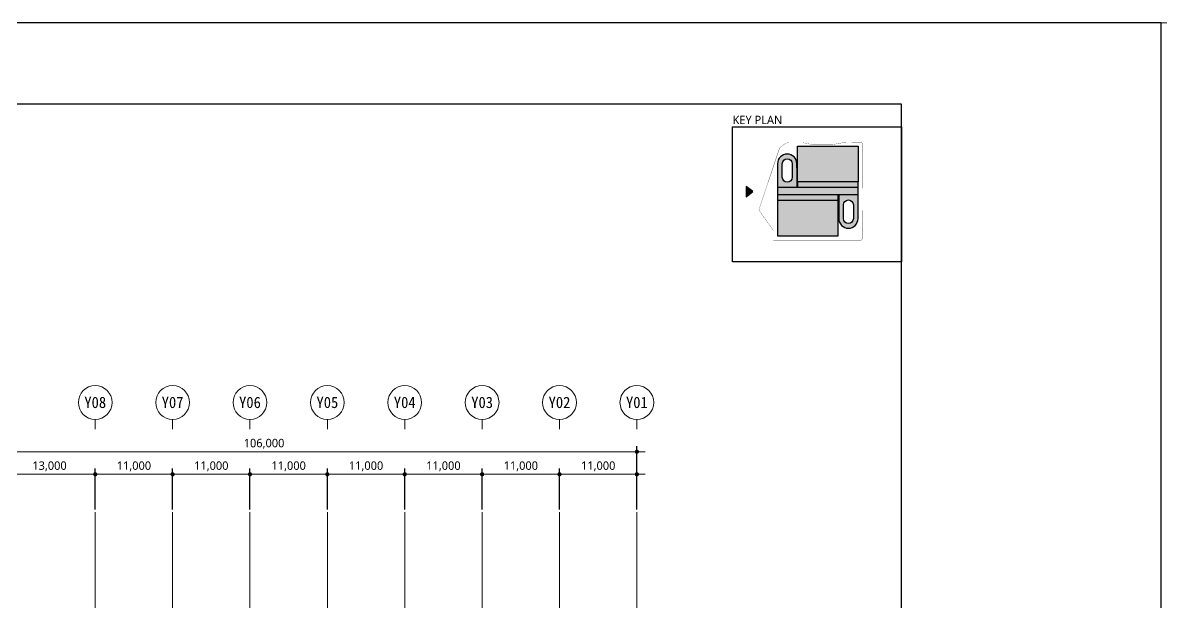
# Model space of a CAD drawing. Header units: millimetres. Extents: x 1680000 to 3024000, y 712800 to 950400.
# Drawn here: x 1854160 to 2016000, y 868086 to 950400 of the extents above; entities that cross this region are included whole.
import ezdxf
from ezdxf.enums import TextEntityAlignment as Align

# ---------------------------------------------------------------- set-up
doc = ezdxf.new("R2010")
doc.units = ezdxf.units.MM
for name, pattern in [('CEN', [62, 60, -1, 0, -1]), ('DASHDOTX2', [2, 1, -0.5, 0, -0.5]), ('PHANTOM', [63.5, 31.75, -6.35, 6.35, -6.35, 6.35, -6.35])]:
    doc.linetypes.add(name, pattern=pattern)
doc.layers.get('Defpoints').update_dxf_attribs({"color": 140})
doc.layers.add('A-AXIS-LINE', color=1, linetype='CEN', lineweight=15)
doc.layers.add('A-BOND-LIN1', color=4, linetype='DASHDOTX2', lineweight=25)
doc.layers.add('A-XXXX-NPLT', color=144, linetype='Continuous', lineweight=15, plot=False)
doc.layers.add('색상', color=7, linetype='Continuous')
doc.styles.add('HY울릉도L', font='')
doc.styles.add('돋움체', font='')
doc.styles.add('맑은고딕', font='malgun.ttf')
doc.styles.get('HY울릉도L').set_extended_font_data('HYwulM')
doc.styles.get('돋움체').set_extended_font_data('DotumChe')
doc.dimstyles.new('CDIM', dxfattribs={"dimtxt": 3, "dimasz": 1.5, "dimexe": 2, "dimexo": 1, "dimgap": 1, "dimtad": 1, "dimdec": 0, "dimrnd": 0.5, "dimzin": 0, "dimdsep": 32, "dimlunit": 6, "dimtxsty": 'HY울릉도L', "dimblk1": '_CIDOT', "dimblk2": '_CIDOT', "dimsah": 1, "dimcen": 5.5, "dimclrd": 2, "dimclre": 2, "dimclrt": 7, "dimadec": 0, "dimazin": 0, "dimtfac": 1, "dimtdec": 0, "dimtix": 1, "dimtmove": 2, "dimatfit": 1, "dimldrblk": '_CIDOT', "dimfxl": 1, "dimtolj": 1, "dimtzin": 0, "dimlwd": -1, "dimarcsym": 0})

# ---------------------------------------------------------------- blocks, each defined once
blk = doc.blocks.new('_CIDOT')
at = {"color": 0, "linetype": 'ByBlock'}
blk.add_line((2, 0), (-1, 0), dxfattribs=at)
at = {"color": 0, "linetype": 'ByBlock', "const_width": 0.5}
blk.add_lwpolyline([(-0.25, 0, 1), (0.25, 0, 1)], format="xyb", close=True, dxfattribs=at)
blk = doc.blocks.new('*D150')
at = {"layer": 'A-XXXX-NPLT', "lineweight": -2, "transparency": 16777216}
for p, q in [((1835460, 881260), (1835460, 890260)), ((1941460, 881260), (1941460, 890260))]:
    blk.add_line(p, q, dxfattribs=at)
at = {"layer": 'A-XXXX-NPLT', "transparency": 16777216}
blk.add_line((1940860, 889460), (1836060, 889460), dxfattribs=at)
at = {"layer": 'Defpoints', "color": 0, "transparency": 16777216}
for p in [(1835460, 889460), (1835460, 880860), (1941460, 880860)]:
    blk.add_point(p, dxfattribs=at)
at = {"layer": 'A-XXXX-NPLT', "transparency": 16777216, "xscale": 600, "yscale": 600, "zscale": 600}
for p, rotation in [((1835460, 889460), 179.999999999999), ((1941460, 889460), 359.999999999999)]:
    blk.add_blockref('_CIDOT', p, dxfattribs=dict(at, rotation=rotation))
at = {"layer": 'A-XXXX-NPLT', "color": 3, "transparency": 16777216, "insert": (1888460, 890584), "char_height": 1200, "attachment_point": 5, "style": '맑은고딕'}
blk.add_mtext('\\A1;106,000', dxfattribs=at)
blk = doc.blocks.new('*D151')
at = {"layer": 'A-XXXX-NPLT', "lineweight": -2, "transparency": 16777216}
for p, q in [((1930460, 881260), (1930460, 887060)), ((1941460, 881260), (1941460, 887060))]:
    blk.add_line(p, q, dxfattribs=at)
at = {"layer": 'A-XXXX-NPLT', "transparency": 16777216}
blk.add_line((1940860, 886260), (1931060, 886260), dxfattribs=at)
at = {"layer": 'Defpoints', "color": 0, "transparency": 16777216}
for p in [(1930460, 886260), (1930460, 880860), (1941460, 880860)]:
    blk.add_point(p, dxfattribs=at)
at = {"layer": 'A-XXXX-NPLT', "transparency": 16777216, "xscale": 600, "yscale": 600, "zscale": 600, "rotation": 180}
blk.add_blockref('_CIDOT', (1930460, 886260), dxfattribs=at)
at = {"layer": 'A-XXXX-NPLT', "transparency": 16777216, "xscale": 600, "yscale": 600, "zscale": 600}
blk.add_blockref('_CIDOT', (1941460, 886260), dxfattribs=at)
at = {"layer": 'A-XXXX-NPLT', "color": 3, "transparency": 16777216, "insert": (1935960, 887384), "char_height": 1200, "attachment_point": 5, "style": '맑은고딕'}
blk.add_mtext('\\A1;11,000', dxfattribs=at)
blk = doc.blocks.new('*D152')
at = {"layer": 'A-XXXX-NPLT', "lineweight": -2, "transparency": 16777216}
for p, q in [((1919460, 881260), (1919460, 887060)), ((1930460, 881260), (1930460, 887060))]:
    blk.add_line(p, q, dxfattribs=at)
at = {"layer": 'A-XXXX-NPLT', "transparency": 16777216}
blk.add_line((1929860, 886260), (1920060, 886260), dxfattribs=at)
at = {"layer": 'Defpoints', "color": 0, "transparency": 16777216}
for p in [(1919460, 886260), (1919460, 880860), (1930460, 880860)]:
    blk.add_point(p, dxfattribs=at)
at = {"layer": 'A-XXXX-NPLT', "transparency": 16777216, "xscale": 600, "yscale": 600, "zscale": 600}
for p, rotation in [((1919460, 886260), 179.9999999999952), ((1930460, 886260), 359.9999999999952)]:
    blk.add_blockref('_CIDOT', p, dxfattribs=dict(at, rotation=rotation))
at = {"layer": 'A-XXXX-NPLT', "color": 3, "transparency": 16777216, "insert": (1924960, 887384), "char_height": 1200, "attachment_point": 5, "style": '맑은고딕'}
blk.add_mtext('\\A1;11,000', dxfattribs=at)
blk = doc.blocks.new('*D153')
at = {"layer": 'A-XXXX-NPLT', "lineweight": -2, "transparency": 16777216}
for p, q in [((1908460, 881260), (1908460, 887060)), ((1919460, 881260), (1919460, 887060))]:
    blk.add_line(p, q, dxfattribs=at)
at = {"layer": 'A-XXXX-NPLT', "transparency": 16777216}
blk.add_line((1918860, 886260), (1909060, 886260), dxfattribs=at)
at = {"layer": 'Defpoints', "color": 0, "transparency": 16777216}
for p in [(1908460, 886260), (1908460, 880860), (1919460, 880860)]:
    blk.add_point(p, dxfattribs=at)
at = {"layer": 'A-XXXX-NPLT', "transparency": 16777216, "xscale": 600, "yscale": 600, "zscale": 600, "rotation": 180}
blk.add_blockref('_CIDOT', (1908460, 886260), dxfattribs=at)
at = {"layer": 'A-XXXX-NPLT', "transparency": 16777216, "xscale": 600, "yscale": 600, "zscale": 600}
blk.add_blockref('_CIDOT', (1919460, 886260), dxfattribs=at)
at = {"layer": 'A-XXXX-NPLT', "color": 3, "transparency": 16777216, "insert": (1913960, 887384), "char_height": 1200, "attachment_point": 5, "style": '맑은고딕'}
blk.add_mtext('\\A1;11,000', dxfattribs=at)
blk = doc.blocks.new('*D154')
at = {"layer": 'A-XXXX-NPLT', "lineweight": -2, "transparency": 16777216}
for p, q in [((1897460, 881260), (1897460, 887060)), ((1908460, 881260), (1908460, 887060))]:
    blk.add_line(p, q, dxfattribs=at)
at = {"layer": 'A-XXXX-NPLT', "transparency": 16777216}
blk.add_line((1907860, 886260), (1898060, 886260), dxfattribs=at)
at = {"layer": 'Defpoints', "color": 0, "transparency": 16777216}
for p in [(1897460, 886260), (1897460, 880860), (1908460, 880860)]:
    blk.add_point(p, dxfattribs=at)
at = {"layer": 'A-XXXX-NPLT', "transparency": 16777216, "xscale": 600, "yscale": 600, "zscale": 600, "rotation": 180}
blk.add_blockref('_CIDOT', (1897460, 886260), dxfattribs=at)
at = {"layer": 'A-XXXX-NPLT', "transparency": 16777216, "xscale": 600, "yscale": 600, "zscale": 600}
blk.add_blockref('_CIDOT', (1908460, 886260), dxfattribs=at)
at = {"layer": 'A-XXXX-NPLT', "color": 3, "transparency": 16777216, "insert": (1902960, 887384), "char_height": 1200, "attachment_point": 5, "style": '맑은고딕'}
blk.add_mtext('\\A1;11,000', dxfattribs=at)
blk = doc.blocks.new('*D155')
at = {"layer": 'A-XXXX-NPLT', "lineweight": -2, "transparency": 16777216}
for p, q in [((1886460, 881260), (1886460, 887060)), ((1897460, 881260), (1897460, 887060))]:
    blk.add_line(p, q, dxfattribs=at)
at = {"layer": 'A-XXXX-NPLT', "transparency": 16777216}
blk.add_line((1896860, 886260), (1887060, 886260), dxfattribs=at)
at = {"layer": 'Defpoints', "color": 0, "transparency": 16777216}
for p in [(1886460, 886260), (1886460, 880860), (1897460, 880860)]:
    blk.add_point(p, dxfattribs=at)
at = {"layer": 'A-XXXX-NPLT', "transparency": 16777216, "xscale": 600, "yscale": 600, "zscale": 600, "rotation": 180}
blk.add_blockref('_CIDOT', (1886460, 886260), dxfattribs=at)
at = {"layer": 'A-XXXX-NPLT', "transparency": 16777216, "xscale": 600, "yscale": 600, "zscale": 600}
blk.add_blockref('_CIDOT', (1897460, 886260), dxfattribs=at)
at = {"layer": 'A-XXXX-NPLT', "color": 3, "transparency": 16777216, "insert": (1891960, 887384), "char_height": 1200, "attachment_point": 5, "style": '맑은고딕'}
blk.add_mtext('\\A1;11,000', dxfattribs=at)
blk = doc.blocks.new('*D156')
at = {"layer": 'A-XXXX-NPLT', "lineweight": -2, "transparency": 16777216}
for p, q in [((1875460, 881260), (1875460, 887060)), ((1886460, 881260), (1886460, 887060))]:
    blk.add_line(p, q, dxfattribs=at)
at = {"layer": 'A-XXXX-NPLT', "transparency": 16777216}
blk.add_line((1885860, 886260), (1876060, 886260), dxfattribs=at)
at = {"layer": 'Defpoints', "color": 0, "transparency": 16777216}
for p in [(1875460, 886260), (1875460, 880860), (1886460, 880860)]:
    blk.add_point(p, dxfattribs=at)
at = {"layer": 'A-XXXX-NPLT', "transparency": 16777216, "xscale": 600, "yscale": 600, "zscale": 600, "rotation": 180}
blk.add_blockref('_CIDOT', (1875460, 886260), dxfattribs=at)
at = {"layer": 'A-XXXX-NPLT', "transparency": 16777216, "xscale": 600, "yscale": 600, "zscale": 600}
blk.add_blockref('_CIDOT', (1886460, 886260), dxfattribs=at)
at = {"layer": 'A-XXXX-NPLT', "color": 3, "transparency": 16777216, "insert": (1880960, 887384), "char_height": 1200, "attachment_point": 5, "style": '맑은고딕'}
blk.add_mtext('\\A1;11,000', dxfattribs=at)
blk = doc.blocks.new('*D157')
at = {"layer": 'A-XXXX-NPLT', "lineweight": -2, "transparency": 16777216}
for p, q in [((1851460, 881260), (1851460, 887060)), ((1864460, 881260), (1864460, 887060))]:
    blk.add_line(p, q, dxfattribs=at)
at = {"layer": 'A-XXXX-NPLT', "transparency": 16777216}
blk.add_line((1863860, 886260), (1852060, 886260), dxfattribs=at)
at = {"layer": 'Defpoints', "color": 0, "transparency": 16777216}
for p in [(1851460, 886260), (1851460, 880860), (1864460, 880860)]:
    blk.add_point(p, dxfattribs=at)
at = {"layer": 'A-XXXX-NPLT', "transparency": 16777216, "xscale": 600, "yscale": 600, "zscale": 600, "rotation": 180}
blk.add_blockref('_CIDOT', (1851460, 886260), dxfattribs=at)
at = {"layer": 'A-XXXX-NPLT', "transparency": 16777216, "xscale": 600, "yscale": 600, "zscale": 600}
blk.add_blockref('_CIDOT', (1864460, 886260), dxfattribs=at)
at = {"layer": 'A-XXXX-NPLT', "color": 3, "transparency": 16777216, "insert": (1857960, 887384), "char_height": 1200, "attachment_point": 5, "style": '맑은고딕'}
blk.add_mtext('\\A1;13,000', dxfattribs=at)
blk = doc.blocks.new('*D109')
at = {"layer": 'A-XXXX-NPLT', "lineweight": -2, "transparency": 16777216}
for p, q in [((1864460, 881260), (1864460, 887060)), ((1875460, 881260), (1875460, 887060))]:
    blk.add_line(p, q, dxfattribs=at)
at = {"layer": 'A-XXXX-NPLT', "transparency": 16777216}
blk.add_line((1874860, 886260), (1865060, 886260), dxfattribs=at)
at = {"layer": 'Defpoints', "color": 0, "transparency": 16777216}
for p in [(1864460, 886260), (1864460, 880860), (1875460, 880860)]:
    blk.add_point(p, dxfattribs=at)
at = {"layer": 'A-XXXX-NPLT', "transparency": 16777216, "xscale": 600, "yscale": 600, "zscale": 600, "rotation": 180}
blk.add_blockref('_CIDOT', (1864460, 886260), dxfattribs=at)
at = {"layer": 'A-XXXX-NPLT', "transparency": 16777216, "xscale": 600, "yscale": 600, "zscale": 600}
blk.add_blockref('_CIDOT', (1875460, 886260), dxfattribs=at)
at = {"layer": 'A-XXXX-NPLT', "color": 3, "transparency": 16777216, "insert": (1869960, 887384), "char_height": 1200, "attachment_point": 5, "style": '맑은고딕'}
blk.add_mtext('\\A1;11,000', dxfattribs=at)

msp = doc.modelspace()

# ---------------------------------------------------------------- hatches: boundary and pattern name
h = msp.add_hatch(color=253)
h.dxf.hatch_style = 1
h.paths.add_polyline_path([(1972902.6, 932861.3), (1964298.2, 932861.3), (1964298.2, 927811.9), (1972902.6, 927811.9)])
h.paths.add_polyline_path([(1970064.6, 925161.8), (1961460.2, 925161.8), (1961460.2, 920112.9), (1970064.6, 920112.9)])
h = msp.add_hatch(color=251)
h.dxf.hatch_style = 1
h.paths.add_polyline_path([(1956980, 927133.6), (1956980, 925693.6), (1957940, 926413.6)])
at = {"layer": '색상'}
h = msp.add_hatch(color=254, dxfattribs=at)
h.dxf.hatch_style = 1
h.paths.add_polyline_path([(1964201.2, 930385.2, 0.41421356), (1962830.7, 931755.7, 0.41421356), (1961460.2, 930385.2), (1961460.2, 929771.1), (1961460.2, 927036.5), (1964201.2, 927036.5)])
h.paths.add_polyline_path([(1962830.7, 927747.6, -0.41421356), (1962132.5, 928445.8), (1962132.5, 929060), (1962132.5, 929706.4), (1962132.5, 930385.2, -0.41421356), (1962830.7, 931083.4, -0.41421356), (1963528.9, 930385.2), (1963528.9, 929771.1), (1963528.9, 929124.6), (1963528.9, 928445.8, -0.41421356)], flags=16)
h.paths.add_polyline_path([(1972902.6, 927811.9), (1964298.2, 927811.9), (1964298.2, 927036.5), (1972902.6, 927036.5)])
h.paths.add_polyline_path([(1972902.6, 927036.5), (1961460.2, 927036.5), (1961460.2, 925937.5), (1972902.6, 925937.5)])
h.paths.add_polyline_path([(1970064.6, 925937.5), (1961460.2, 925937.5), (1961460.2, 925161.8), (1970064.6, 925161.8)])
h.paths.add_polyline_path([(1972902.6, 925937.5), (1970161.6, 925937.5), (1970161.6, 923914.1), (1970161.6, 922588.8, 0.41421356), (1971532.1, 921218.3, 0.41421356), (1972902.6, 922588.8), (1972902.6, 923267.6), (1972902.6, 923914.1)])
h.paths.add_polyline_path([(1972230.3, 924528.2), (1972230.3, 923914.1), (1972230.3, 923267.6), (1972230.3, 922588.8, -0.41421356), (1971532.1, 921890.7, -0.41421356), (1970833.9, 922588.8), (1970833.9, 923203), (1970833.9, 923849.5), (1970833.9, 924528.2, -0.41421356), (1971532.1, 925226.4, -0.41421356)], flags=16)

# ---------------------------------------------------------------- linework, layer by layer
for p, q in [((1961460.2, 930385.2), (1961460.2, 929771.1)), ((1961460.2, 929771.1), (1961460.2, 925161.8)), ((1964201.2, 930385.2), (1964201.2, 927036.5)), ((1964201.2, 929771.1), (1964201.2, 930385.2)), ((1964298.2, 927811.9), (1964298.2, 927036.5)), ((1972902.6, 923914.1), (1972902.6, 927811.9)), ((1961460.2, 927036.5), (1972902.6, 927036.5)), ((1972902.6, 925937.5), (1961460.2, 925937.5)), ((1970064.6, 925161.8), (1970064.6, 925937.5)), ((1970161.6, 925937.5), (1970161.6, 923914.1)), ((1970161.6, 923914.1), (1970161.6, 922588.8)), ((1972902.6, 923267.6), (1972902.6, 923914.1)), ((1972902.6, 922588.8), (1972902.6, 923267.6))]:
    msp.add_line(p, q)
at = {"ltscale": 100}
msp.add_lwpolyline([(1979060, 935640), (1979060, 916440), (1955060, 916440), (1955060, 935640)], close=True, dxfattribs=at)
for points in [[(1964298.2, 932861.3), (1972902.6, 932861.3), (1972902.6, 927811.9), (1964298.2, 927811.9)], [(1956980, 927133.6), (1956980, 925693.6), (1957940, 926413.6)], [(1961460.2, 920112.9), (1970064.6, 920112.9), (1970064.6, 925161.8), (1961460.2, 925161.8)]]:
    msp.add_lwpolyline(points, close=True)
for points in [[(1963528.9, 930385.2), (1963528.9, 929771.1), (1963528.9, 929124.6), (1963528.9, 928445.8, -0.41421356), (1962830.7, 927747.6, -0.41421356), (1962132.5, 928445.8), (1962132.5, 929060), (1962132.5, 929706.4), (1962132.5, 930385.2, -0.41421356), (1962830.7, 931083.4, -0.41421356), (1963528.9, 930385.2)], [(1972230.3, 924528.2), (1972230.3, 923914.1), (1972230.3, 923267.6), (1972230.3, 922588.8, -0.41421356), (1971532.1, 921890.7, -0.41421356), (1970833.9, 922588.8), (1970833.9, 923203), (1970833.9, 923849.5), (1970833.9, 924528.2, -0.41421356), (1971532.1, 925226.4, -0.41421356), (1972230.3, 924528.2)]]:
    msp.add_lwpolyline(points, format="xyb", close=True)
for centre, start, end in [((1962830.7, 930385.2), 90, 180), ((1962830.7, 930385.2), 0, 90), ((1971532.1, 922588.8), 180, 270), ((1971532.1, 922588.8), 270, 0)]:
    msp.add_arc(centre, 1370.5, start, end)
at = {"layer": 'A-AXIS-LINE'}
for p, q in [((1864460, 880860), (1864460, 764360)), ((1875460, 880860), (1875460, 764360)), ((1886460, 880860), (1886460, 764360)), ((1897460, 880860), (1897460, 764360)), ((1908460, 880860), (1908460, 764360)), ((1919460, 880860), (1919460, 764360)), ((1930460, 880860), (1930460, 764360)), ((1941460, 880860), (1941460, 764360))]:
    msp.add_line(p, q, dxfattribs=at)
at = {"layer": 'A-BOND-LIN1', "color": 1, "linetype": 'PHANTOM', "ltscale": 50, "const_width": 32.3}
msp.add_lwpolyline([(1960124.9, 927759.4), (1961762.2, 932667.9), (1962654.2, 933309.1), (1963089.9, 933374.2), (1963862.8, 933368.4), (1964486.4, 933371.6), (1965030.6, 933371.8), (1965930.1, 933189.6), (1966289.7, 933116.8), (1969318.5, 933111.4), (1969803.7, 933194.8), (1970474.3, 933312.4), (1970981.5, 933405.6), (1973348.7, 933449.4), (1973581.5, 933214.8), (1973581.1, 933148.5), (1973580.6, 933060.2), (1973579.2, 932822), (1973568.8, 927756.2), (1973530, 919685.4), (1973299, 919458.3), (1960865.3, 919458.3), (1960855.5, 920891.5), (1958803.4, 923815), (1959647.4, 926343.2), (1960003.5, 927410.1), (1960120.4, 927759.3)], close=True, dxfattribs=at)
at = {"layer": 'A-XXXX-NPLT'}
for p, q in [((1864460, 894060), (1864460, 892660)), ((1875460, 894060), (1875460, 892660)), ((1886460, 894060), (1886460, 892660)), ((1897460, 894060), (1897460, 892660)), ((1908460, 894060), (1908460, 892660)), ((1919460, 894060), (1919460, 892660)), ((1930460, 894060), (1930460, 892660)), ((1941460, 894060), (1941460, 892660))]:
    msp.add_line(p, q, dxfattribs=at)
for points in [[(1680000, 950400), (2016000, 950400), (2016000, 712800), (1680000, 712800)], [(2016000, 950400), (2352000, 950400), (2352000, 712800), (2016000, 712800)], [(1979060, 724360), (1691560, 724360), (1691560, 938840), (1979060, 938840)]]:
    msp.add_lwpolyline(points, close=True, dxfattribs=at)
for centre in [(1864460, 896460), (1875460, 896460), (1886460, 896460), (1897460, 896460), (1908460, 896460), (1919460, 896460), (1930460, 896460), (1941460, 896460)]:
    msp.add_circle(centre, 2400, dxfattribs=at)
at = {"layer": 'Defpoints'}
for points in [[(2016000, 950400), (1680000, 950400), (1680000, 712800), (2016000, 712800)], [(1979060, 938840), (1691560, 938840), (1691560, 724360), (1979060, 724360)]]:
    msp.add_lwpolyline(points, close=True, dxfattribs=at)

# ---------------------------------------------------------------- texts
at = {"ltscale": 100, "style": '맑은고딕'}
msp.add_text('KEY PLAN', height=1200, dxfattribs=at).set_placement((1955060, 935640), align=Align.BOTTOM_LEFT)
at = {"layer": 'A-XXXX-NPLT', "style": '돋움체'}
for s, p in [('Y08', (1864460, 896460)), ('Y07', (1875460, 896460)), ('Y06', (1886460, 896460)), ('Y05', (1897460, 896460)), ('Y04', (1908460, 896460)), ('Y03', (1919460, 896460)), ('Y02', (1930460, 896460)), ('Y01', (1941460, 896460))]:
    msp.add_text(s, height=1600, dxfattribs=at).set_placement(p, align=Align.MIDDLE)

# ---------------------------------------------------------------- dimensions: what is measured, and where the dimension line sits
at = {"layer": 'A-XXXX-NPLT'}
for p1, p2, distance, picture, middle in [((1941460, 880860), (1835460, 880860), -8600, '*D150', (1888460, 890583.9)), ((1864460, 880860), (1851460, 880860), -5400, '*D157', (1857960, 887383.9)), ((1875460, 880860), (1864460, 880860), -5400, '*D109', (1869960, 887383.9)), ((1886460, 880860), (1875460, 880860), -5400, '*D156', (1880960, 887383.9)), ((1897460, 880860), (1886460, 880860), -5400, '*D155', (1891960, 887383.9)), ((1908460, 880860), (1897460, 880860), -5400, '*D154', (1902960, 887383.9)), ((1919460, 880860), (1908460, 880860), -5400, '*D153', (1913960, 887383.9)), ((1930460, 880860), (1919460, 880860), -5400, '*D152', (1924960, 887383.9)), ((1941460, 880860), (1930460, 880860), -5400, '*D151', (1935960, 887383.9))]:
    dim = msp.add_aligned_dim(p1=p1, p2=p2, distance=distance, dimstyle='CDIM', override={"dimscale": 400, "dimtxsty": '맑은고딕', "dimclrd": 256, "dimclre": 256, "dimclrt": 3}, dxfattribs=at)
    dim.commit()
    dim.dimension.update_dxf_attribs({"geometry": picture, "text_midpoint": middle})

doc.saveas('drawing.dxf')
